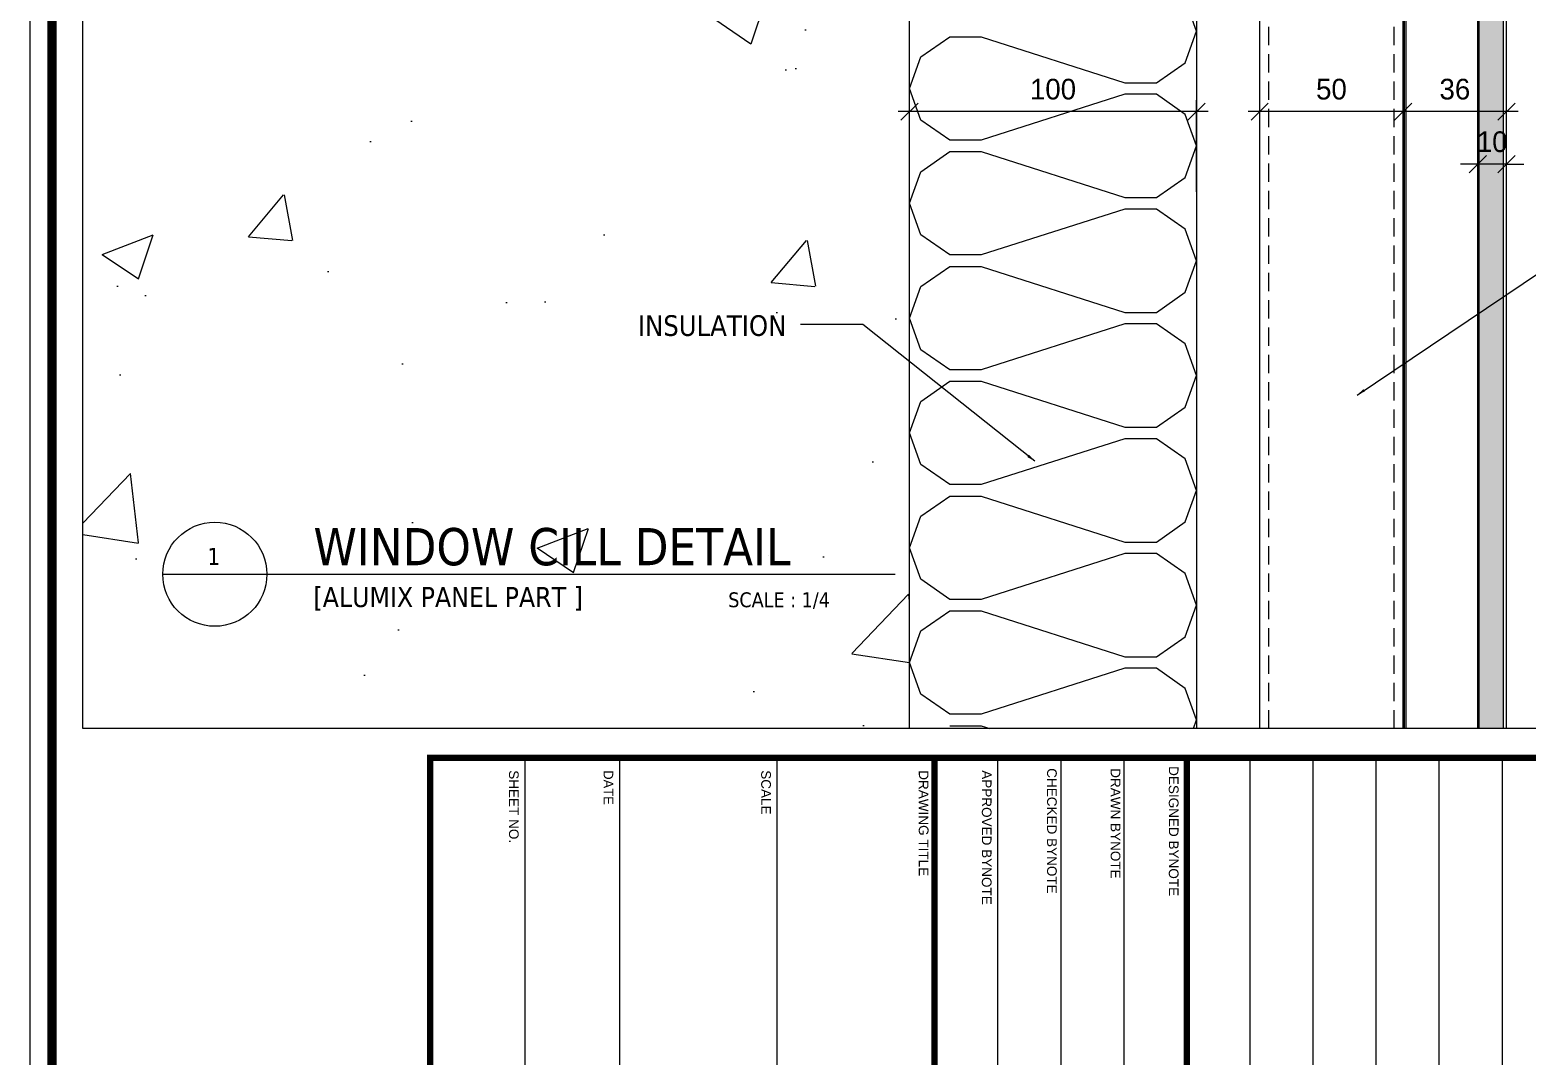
# Model space of a CAD drawing. Header units: millimetres. Extents: x 2352 to 12473, y 635 to 7997.
# Drawn here: x 2358 to 2880, y 3663 to 4021 of the extents above; entities that cross this region are included whole.
import ezdxf

# ---------------------------------------------------------------- set-up
doc = ezdxf.new("R2010")
doc.units = ezdxf.units.MM
doc.linetypes.add('HIDDEN', pattern=[9.525, 6.35, -3.175])
doc.layers.get('Defpoints').update_dxf_attribs({"color": 187})
for name, color, linetype in [('4', 4, 'Continuous'), ('DIM', 7, 'Continuous'), ('fastener', 1, 'Continuous'), ('KD-ELE6', 8, 'Continuous'), ('nt', 34, 'Continuous'), ('PE', 9, 'Continuous'), ('REV01', 9, 'Continuous'), ('ST_L PIPE', 2, 'Continuous'), ('SYM', 7, 'Continuous'), ('TE 07', 7, 'Continuous'), ('TEXT', 4, 'Continuous'), ('TITLE_TEXT', 7, 'Continuous'), ('x-sec$0$A-CON', 2, 'Continuous'), ('x-sec$0$INS', 251, 'Continuous'), ('Xref_A동_02 Base Sec$0$CON', 2, 'Continuous')]:
    doc.layers.add(name, color=color, linetype=linetype)
doc.styles.add('Expo M', font='Expo M.ttf')
doc.styles.get("Standard").update_dxf_attribs({"font": 'arial.ttf'})
doc.styles.add('알루이엔씨', font='Expo M.ttf')
doc.dimstyles.new('DS2', dxfattribs={"dimscale": 2, "dimtxt": 1.8, "dimasz": 1.5, "dimexe": 1, "dimexo": 1, "dimgap": 0.5, "dimtad": 1, "dimtoh": 1, "dimdec": 1, "dimzin": 1, "dimdsep": 46, "dimtxsty": 'Expo M', "dimcen": 2, "dimadec": 1, "dimazin": 0, "dimtfac": 1, "dimtdec": 4, "dimtix": 1, "dimtmove": 1, "dimatfit": 3, "dimfxl": 1, "dimtolj": 1, "dimtzin": 1, "dimarcsym": 0})
doc.dimstyles.new('알루이엔씨4', dxfattribs={"dimscale": 4, "dimtxt": 1.8, "dimasz": 1.5, "dimexe": 1, "dimexo": 1, "dimgap": 1, "dimtad": 1, "dimdec": 1, "dimdsep": 46, "dimtxsty": '알루이엔씨', "dimblk": 'OBLIQUE', "dimcen": 2, "dimdle": 1, "dimclrd": 7, "dimclre": 7, "dimclrt": 3, "dimadec": 1, "dimazin": 0, "dimtfac": 1, "dimtdec": 1, "dimtix": 1, "dimtmove": 2, "dimatfit": 3, "dimfxl": 1, "dimtvp": 1, "dimtolj": 1, "dimtzin": 0, "dimarcsym": 0})

# ---------------------------------------------------------------- blocks, each defined once
blk = doc.blocks.new('AL-TEMPLATE')
at = {"color": 9}
for p, q in [((2716.82, 1309.77), (2800.02, 1309.77)), ((2716.82, 1293.13), (2800.02, 1293.13)), ((2716.82, 1276.49), (2800.02, 1276.49)), ((2716.82, 1259.85), (2800.02, 1259.85)), ((2716.82, 1243.21), (2800.02, 1243.21)), ((2716.82, 1209.93), (2800.02, 1209.93)), ((2716.82, 1193.29), (2800.02, 1193.29)), ((2716.82, 1176.65), (2800.02, 1176.65)), ((2716.82, 1118.41), (2800.02, 1118.41)), ((2716.82, 1076.81), (2800.02, 1076.81)), ((2716.82, 1051.85), (2800.02, 1051.85))]:
    blk.add_line(p, q, dxfattribs=at)
for points, const_width in [([(1976.34, 1509.45), (2808.34, 1509.45), (2808.34, 927.05), (1976.34, 927.05)], 2.5), ([(2716.82, 1409.8), (2800.02, 1409.8), (2800.02, 1026.89), (2716.82, 1026.89)], 1.66)]:
    blk.add_lwpolyline(points, close=True, dxfattribs=dict(at, const_width=const_width))
at = {"color": 9, "const_width": 1.66}
for points in [[(2716.82, 1226.57), (2800.02, 1226.57)], [(2716.82, 1160.01), (2800.02, 1160.01)]]:
    blk.add_lwpolyline(points, dxfattribs=at)
at = {"layer": 'nt', "color": 254, "linetype": 'Continuous', "ltscale": 2}
blk.add_lwpolyline([(1972.34, 1515.25), (1972.34, 921.25), (2812.34, 921.25), (2812.34, 1515.25)], close=True, dxfattribs=at)
at = {"layer": 'TE 07'}
blk.add_lwpolyline([(1984.07, 1501.32), (2709.08, 1501.32), (2709.08, 935.18), (1984.07, 935.18)], close=True, dxfattribs=at)
at = {"color": 9, "attachment_point": 1}
for s, insert, char_height, width in [('DESIGNED BYNOTE', (2719.01, 1224.39), 2.5559, 438.9676), ('DRAWN BYNOTE', (2719.56, 1209.04), 2.5559, 438.9676), ('CHECKED BYNOTE', (2719.56, 1192.25), 2.5559, 438.9676), ('APPROVED BYNOTE', (2720.1, 1175.04), 2.5559, 438.9676), ('DRAWING TITLE', (2720.1, 1158.4), 2.5559, 438.9675), ('SCALE', (2720.1, 1116.8), 2.556, 438.9675), ('{\\fﾱﾼﾸﾲ|b0|i0|c129|p49;DATE}', (2720.1, 1075.2), 2.5559, 438.9675), ('SHEET NO.', (2720.1, 1050.24), 2.556, 438.9675)]:
    blk.add_mtext(s, dxfattribs=dict(at, insert=insert, char_height=char_height, width=width))
blk = doc.blocks.new('_Oblique')
at = {"color": 0, "linetype": 'ByBlock', "lineweight": -2}
blk.add_line((-0.5, -0.5), (0.5, 0.5), dxfattribs=at)
blk = doc.blocks.new('*D172')
at = {"layer": 'Defpoints', "color": 0, "transparency": 16777216}
for p in [(2664.56, 3992.15), (2664.56, 3960.2), (2764.56, 3960.2)]:
    blk.add_point(p, dxfattribs=at)
at = {"layer": 'DIM', "color": 7, "lineweight": -2, "transparency": 16777216}
for p, q in [((2664.56, 3964.2), (2664.56, 3996.15)), ((2764.56, 3964.2), (2764.56, 3996.15)), ((2768.56, 3992.15), (2660.56, 3992.15))]:
    blk.add_line(p, q, dxfattribs=at)
at = {"layer": 'DIM', "color": 7, "lineweight": -2, "transparency": 16777216, "xscale": 6, "yscale": 6, "zscale": 6, "rotation": 180}
blk.add_blockref('_Oblique', (2664.56, 3992.15), dxfattribs=at)
at = {"layer": 'DIM', "color": 7, "lineweight": -2, "transparency": 16777216, "xscale": 6, "yscale": 6, "zscale": 6}
blk.add_blockref('_Oblique', (2764.56, 3992.15), dxfattribs=at)
at = {"layer": 'DIM', "color": 3, "transparency": 16777216, "insert": (2714.56, 3999.93), "char_height": 7.2, "attachment_point": 5, "style": '알루이엔씨'}
blk.add_mtext('\\A1;100', dxfattribs=at)
blk = doc.blocks.new('*D173')
at = {"layer": 'Defpoints', "color": 0, "transparency": 16777216}
for p in [(2836.56, 3992.15), (2836.56, 3960.2), (2872.56, 3960.2)]:
    blk.add_point(p, dxfattribs=at)
at = {"layer": 'DIM', "color": 7, "lineweight": -2, "transparency": 16777216}
for p, q in [((2836.56, 3964.2), (2836.56, 3996.15)), ((2872.56, 3964.2), (2872.56, 3996.15)), ((2876.56, 3992.15), (2832.56, 3992.15))]:
    blk.add_line(p, q, dxfattribs=at)
at = {"layer": 'DIM', "color": 7, "lineweight": -2, "transparency": 16777216, "xscale": 6, "yscale": 6, "zscale": 6, "rotation": 180}
blk.add_blockref('_Oblique', (2836.56, 3992.15), dxfattribs=at)
at = {"layer": 'DIM', "color": 7, "lineweight": -2, "transparency": 16777216, "xscale": 6, "yscale": 6, "zscale": 6}
blk.add_blockref('_Oblique', (2872.56, 3992.15), dxfattribs=at)
at = {"layer": 'DIM', "color": 3, "transparency": 16777216, "insert": (2854.56, 3999.93), "char_height": 7.2, "attachment_point": 5, "style": '알루이엔씨'}
blk.add_mtext('\\A1;36', dxfattribs=at)
blk = doc.blocks.new('*D174')
at = {"layer": 'Defpoints', "color": 0, "transparency": 16777216}
for p in [(2862.56, 3973.84), (2862.56, 3960.2), (2872.56, 3960.2)]:
    blk.add_point(p, dxfattribs=at)
at = {"layer": 'DIM', "color": 7, "lineweight": -2, "transparency": 16777216}
for p, q in [((2862.56, 3964.2), (2862.56, 3977.84)), ((2872.56, 3964.2), (2872.56, 3977.84)), ((2862.56, 3973.84), (2856.56, 3973.84)), ((2872.56, 3973.84), (2862.56, 3973.84)), ((2872.56, 3973.84), (2878.56, 3973.84))]:
    blk.add_line(p, q, dxfattribs=at)
at = {"layer": 'DIM', "color": 7, "lineweight": -2, "transparency": 16777216, "xscale": 6, "yscale": 6, "zscale": 6}
blk.add_blockref('_Oblique', (2862.56, 3973.84), dxfattribs=at)
at = {"layer": 'DIM', "color": 7, "lineweight": -2, "transparency": 16777216, "xscale": 6, "yscale": 6, "zscale": 6, "rotation": 180}
blk.add_blockref('_Oblique', (2872.56, 3973.84), dxfattribs=at)
at = {"layer": 'DIM', "color": 3, "transparency": 16777216, "insert": (2867.56, 3981.62), "char_height": 7.2, "attachment_point": 5, "style": '알루이엔씨'}
blk.add_mtext('\\A1;10', dxfattribs=at)
blk = doc.blocks.new('*D176')
at = {"layer": 'Defpoints', "color": 0, "transparency": 16777216}
for p in [(2786.56, 3992.15), (2786.56, 3960.2), (2836.56, 3960.2)]:
    blk.add_point(p, dxfattribs=at)
at = {"layer": 'DIM', "color": 7, "lineweight": -2, "transparency": 16777216}
for p, q in [((2786.56, 3964.2), (2786.56, 3996.15)), ((2836.56, 3964.2), (2836.56, 3996.15)), ((2840.56, 3992.15), (2782.56, 3992.15))]:
    blk.add_line(p, q, dxfattribs=at)
at = {"layer": 'DIM', "color": 7, "lineweight": -2, "transparency": 16777216, "xscale": 6, "yscale": 6, "zscale": 6, "rotation": 180}
blk.add_blockref('_Oblique', (2786.56, 3992.15), dxfattribs=at)
at = {"layer": 'DIM', "color": 7, "lineweight": -2, "transparency": 16777216, "xscale": 6, "yscale": 6, "zscale": 6}
blk.add_blockref('_Oblique', (2836.56, 3992.15), dxfattribs=at)
at = {"layer": 'DIM', "color": 3, "transparency": 16777216, "insert": (2811.56, 3999.93), "char_height": 7.2, "attachment_point": 5, "style": '알루이엔씨'}
blk.add_mtext('\\A1;50', dxfattribs=at)

msp = doc.modelspace()

# ---------------------------------------------------------------- hatches: boundary and pattern name
at = {"layer": 'KD-ELE6'}
h = msp.add_hatch(dxfattribs=at)
h.set_pattern_fill('HONEY', color=73, angle=180)
h.set_pattern_definition([(180, (1996.35, 5016.2366), (-4.7625, -2.74963), [3.175, -6.35]), (300, (1996.35, 5016.2366), (4.7624994, -2.749631), [3.175, -6.35]), (240, (1996.35, 5016.2366), (-6e-07, -5.499261), [-6.35, 3.175])])
h.paths.add_polyline_path([(2863.06, 4331.88), (2871.56, 4340.38), (2871.56, 3777.23), (2863.06, 3777.23)])
at = {"layer": 'SYM', "true_color": 0x636466}
h = msp.add_hatch(dxfattribs=at)
h.set_pattern_fill('AR-CONC', color=251)
h.set_pattern_definition([(50, (120450.8, 16180.1), (182.18467, -15.93909), [19.05, -209.55]), (355, (120450.8, 16180.1), (-35.24342, 191.05685), [15.24, -167.64058]), (100.45144, (120465.99, 16178.77), (146.94125, 175.11775), [16.19, -178.09024]), (46.1842, (120450.8, 16230.9), (271.07904, -42.04233), [28.575, -314.325]), (96.63556, (120473.4, 16227.4), (237.40413, 247.4261), [24.285, -267.1356]), (351.18415, (120450.8, 16230.9), (237.40413, 247.4261), [22.85997, -251.4597]), (21, (120476.2, 16218.2), (151.6144, -102.2652), [19.05, -209.55]), (326, (120476.2, 16218.2), (61.80203, 184.18797), [15.24, -167.64]), (71.45144, (120488.84, 16209.67), (213.41642, 81.92277), [16.19, -178.08994]), (37.5, (120450.803, 16180.095), (3.088603, 84.55504), [0, -165.608, 0, -170.18, 0, -168.275]), (7.5, (120450.8, 16180.095), (66.81966, 100.180575), [0, -97.028, 0, -161.798, 0, -64.135]), (327.5, (120394.16, 16180.095), (135.590595, -5.728744), [0, -63.5, 0, -198.12, 0, -262.89]), (317.5, (120368.76, 16180.1), (148.12918, 25.42649), [0, -82.55, 0, -131.572, 0, -186.69])])
h.paths.add_polyline_path([(2664.56, 4341.38), (2376.53, 4341.38), (2376.53, 3777.23), (2664.56, 3777.23)])

# ---------------------------------------------------------------- linework, layer by layer
at = {"linetype": 'Continuous'}
msp.add_line((2404.41, 3830.98), (2659.56, 3830.98), dxfattribs=at)
msp.add_circle((2422.55, 3830.98), 18.14, dxfattribs=at)
at = {"layer": 'fastener', "color": 240, "linetype": 'Continuous', "ltscale": 3, "true_color": 0xed1f24}
for p, q in [((2837.06, 3777.23), (2837.06, 4305.38)), ((2837.56, 3777.23), (2837.56, 4305.38))]:
    msp.add_line(p, q, dxfattribs=at)
at = {"layer": 'PE', "color": 4}
for p, q in [((2871.56, 3777.23), (2871.56, 4340.38)), ((2872.56, 3777.23), (2872.56, 4341.38))]:
    msp.add_line(p, q, dxfattribs=at)
at = {"layer": 'PE', "color": 9}
for p, q in [((2862.56, 4331.38), (2862.56, 3777.23)), ((2862.56, 3777.23), (2862.56, 4331.38)), ((2863.06, 3777.23), (2863.06, 4331.88))]:
    msp.add_line(p, q, dxfattribs=at)
at = {"layer": 'ST_L PIPE'}
msp.add_line((2836.56, 3777.23), (2836.56, 4305.38), dxfattribs=at)
at = {"layer": 'ST_L PIPE', "color": 8, "linetype": 'HIDDEN', "true_color": 0x808080}
for p, q in [((2789.76, 3777.23), (2789.76, 4302.18)), ((2833.36, 3777.23), (2833.36, 4302.18))]:
    msp.add_line(p, q, dxfattribs=at)
at = {"layer": 'x-sec$0$A-CON', "linetype": 'Continuous'}
msp.add_line((2786.56, 3777.23), (2786.56, 4305.38), dxfattribs=at)
at = {"layer": 'x-sec$0$INS'}
msp.add_line((2764.56, 4305.38), (2764.56, 3777.23), dxfattribs=at)
at = {"layer": 'x-sec$0$INS', "lineweight": -2}
for points in [[(2678.56, 3898.2), (2689.56, 3898.2), (2739.56, 3882.2), (2750.56, 3882.2), (2760.56, 3889.2), (2764.56, 3900.2), (2760.56, 3911.2), (2750.56, 3918.2), (2739.56, 3918.2), (2689.56, 3902.2), (2678.56, 3902.2), (2668.56, 3909.2), (2664.56, 3920.2), (2668.56, 3931.2), (2678.56, 3938.2), (2689.56, 3938.2), (2739.56, 3922.2), (2750.56, 3922.2), (2760.56, 3929.2), (2764.56, 3940.2), (2760.56, 3951.2), (2750.56, 3958.2), (2739.56, 3958.2), (2689.56, 3942.2), (2678.56, 3942.2), (2668.56, 3949.2), (2664.56, 3960.2), (2668.56, 3971.2), (2678.56, 3978.2), (2689.56, 3978.2), (2739.56, 3962.2), (2750.56, 3962.2), (2760.56, 3969.2), (2764.56, 3980.2), (2760.56, 3991.2), (2750.56, 3998.2), (2739.56, 3998.2), (2689.56, 3982.2), (2678.56, 3982.2), (2668.56, 3989.2), (2664.56, 4000.2), (2668.56, 4011.2), (2678.56, 4018.2), (2689.56, 4018.2), (2739.56, 4002.2), (2750.56, 4002.2), (2760.56, 4009.2), (2764.56, 4020.2), (2760.56, 4031.2)], [(2763.48, 3777.23), (2764.56, 3780.2), (2760.56, 3791.2), (2750.56, 3798.2), (2739.56, 3798.2), (2689.56, 3782.2), (2678.56, 3782.2), (2668.56, 3789.2), (2664.56, 3800.2), (2668.56, 3811.2), (2678.56, 3818.2), (2689.56, 3818.2), (2739.56, 3802.2), (2750.56, 3802.2), (2760.56, 3809.2), (2764.56, 3820.2), (2760.56, 3831.2), (2750.56, 3838.2), (2739.56, 3838.2), (2689.56, 3822.2), (2678.56, 3822.2), (2668.56, 3829.2), (2664.56, 3840.2), (2668.56, 3851.2), (2678.56, 3858.2), (2689.56, 3858.2), (2739.56, 3842.2), (2750.56, 3842.2), (2760.56, 3849.2), (2764.56, 3860.2), (2760.56, 3871.2), (2750.56, 3878.2), (2739.56, 3878.2), (2689.56, 3862.2), (2678.56, 3862.2), (2668.56, 3869.2), (2664.56, 3880.2), (2668.56, 3891.2), (2678.56, 3898.2), (2689.56, 3898.2), (2739.56, 3882.2), (2750.56, 3882.2), (2760.56, 3889.2), (2764.56, 3900.2), (2760.56, 3911.2), (2750.56, 3918.2), (2739.56, 3918.2), (2689.56, 3902.2), (2678.56, 3902.2), (2668.56, 3909.2), (2664.56, 3920.2), (2668.56, 3931.2), (2678.56, 3938.2), (2689.56, 3938.2), (2739.56, 3922.2), (2750.56, 3922.2), (2760.56, 3929.2), (2764.56, 3940.2), (2760.56, 3951.2), (2750.56, 3958.2), (2739.56, 3958.2), (2689.56, 3942.2), (2678.56, 3942.2), (2668.56, 3949.2), (2664.56, 3960.2), (2668.56, 3971.2), (2678.56, 3978.2), (2689.56, 3978.2), (2739.56, 3962.2), (2750.56, 3962.2), (2760.56, 3969.2), (2764.56, 3980.2), (2762.68, 3985.38)], [(2678.56, 3778.2), (2689.56, 3778.2), (2692.58, 3777.23)]]:
    msp.add_lwpolyline(points, dxfattribs=at)
at = {"layer": 'Xref_A동_02 Base Sec$0$CON'}
msp.add_line((2664.56, 3777.23), (2664.56, 4341.38), dxfattribs=at)

# ---------------------------------------------------------------- block references
at = {"layer": '4', "xscale": 1.32, "yscale": 1.32, "zscale": 1.32, "rotation": 270}
msp.add_blockref('AL-TEMPLATE', (1142.09, 7353.22), dxfattribs=at)

# ---------------------------------------------------------------- texts
at = {"layer": 'TEXT', "insert": (2503.17, 3921.21), "char_height": 7.2, "width": 118.4981, "attachment_point": 1, "line_spacing_factor": 0.963855}
msp.add_mtext('\\pxqr;{\\fTahoma|b0|i0|c0|p34;INSULATION}', dxfattribs=at)
at = {"layer": 'TITLE_TEXT', "color": 2, "true_color": 0xffff00, "insert": (2456.91, 3833.86), "char_height": 12.96, "width": 246.8667, "attachment_point": 7, "line_spacing_factor": 0.963855}
msp.add_mtext('{\\fTahoma|b0|i0|c129|p34;WINDOW CILL\\fTahoma|b0|i0|c0|p34; DETAIL}', dxfattribs=at)
at = {"layer": 'TITLE_TEXT', "color": 3, "true_color": 0x00ff00, "attachment_point": 7, "line_spacing_factor": 0.963855}
for s, insert, char_height, width in [('\\fTahoma;1', (2419.95, 3834.16), 6, 8.9419), ('\\fTahoma;[ALUMIX PANEL PART ]', (2456.91, 3818.28), 7, 105.1355), ('\\fTahoma;SCALE : 1/4', (2601.42, 3818.82), 5.184, 42.074)]:
    msp.add_mtext(s, dxfattribs=dict(at, insert=insert, char_height=char_height, width=width))

# ---------------------------------------------------------------- dimensions: what is measured, and where the dimension line sits
at = {"layer": 'DIM'}
for base, p1, p2, picture, middle in [((2664.56, 3992.15), (2764.56, 3960.2), (2664.56, 3960.2), '*D172', (2714.56, 3999.93)), ((2786.56, 3992.15), (2836.56, 3960.2), (2786.56, 3960.2), '*D176', (2811.56, 3999.93)), ((2836.56, 3992.15), (2872.56, 3960.2), (2836.56, 3960.2), '*D173', (2854.56, 3999.93)), ((2862.56, 3973.84), (2872.56, 3960.2), (2862.56, 3960.2), '*D174', (2867.56, 3981.62))]:
    dim = msp.add_linear_dim(base=base, p1=p1, p2=p2, angle=180, dimstyle='알루이엔씨4', dxfattribs=at)
    dim.commit()
    dim.dimension.update_dxf_attribs({"geometry": picture, "text_midpoint": middle})

# ---------------------------------------------------------------- leaders
at = {"layer": 'REV01'}
for points in [[(2820.48, 3893.39), (2893.6, 3942.52), (2922.59, 3942.52)], [(2708.22, 3870.35), (2648.34, 3917.98), (2626.53, 3917.98)]]:
    msp.add_leader(points, dimstyle='DS2', override={"dimgap": 0.5, "dimtad": 0}, dxfattribs=at)

doc.saveas('drawing.dxf')
